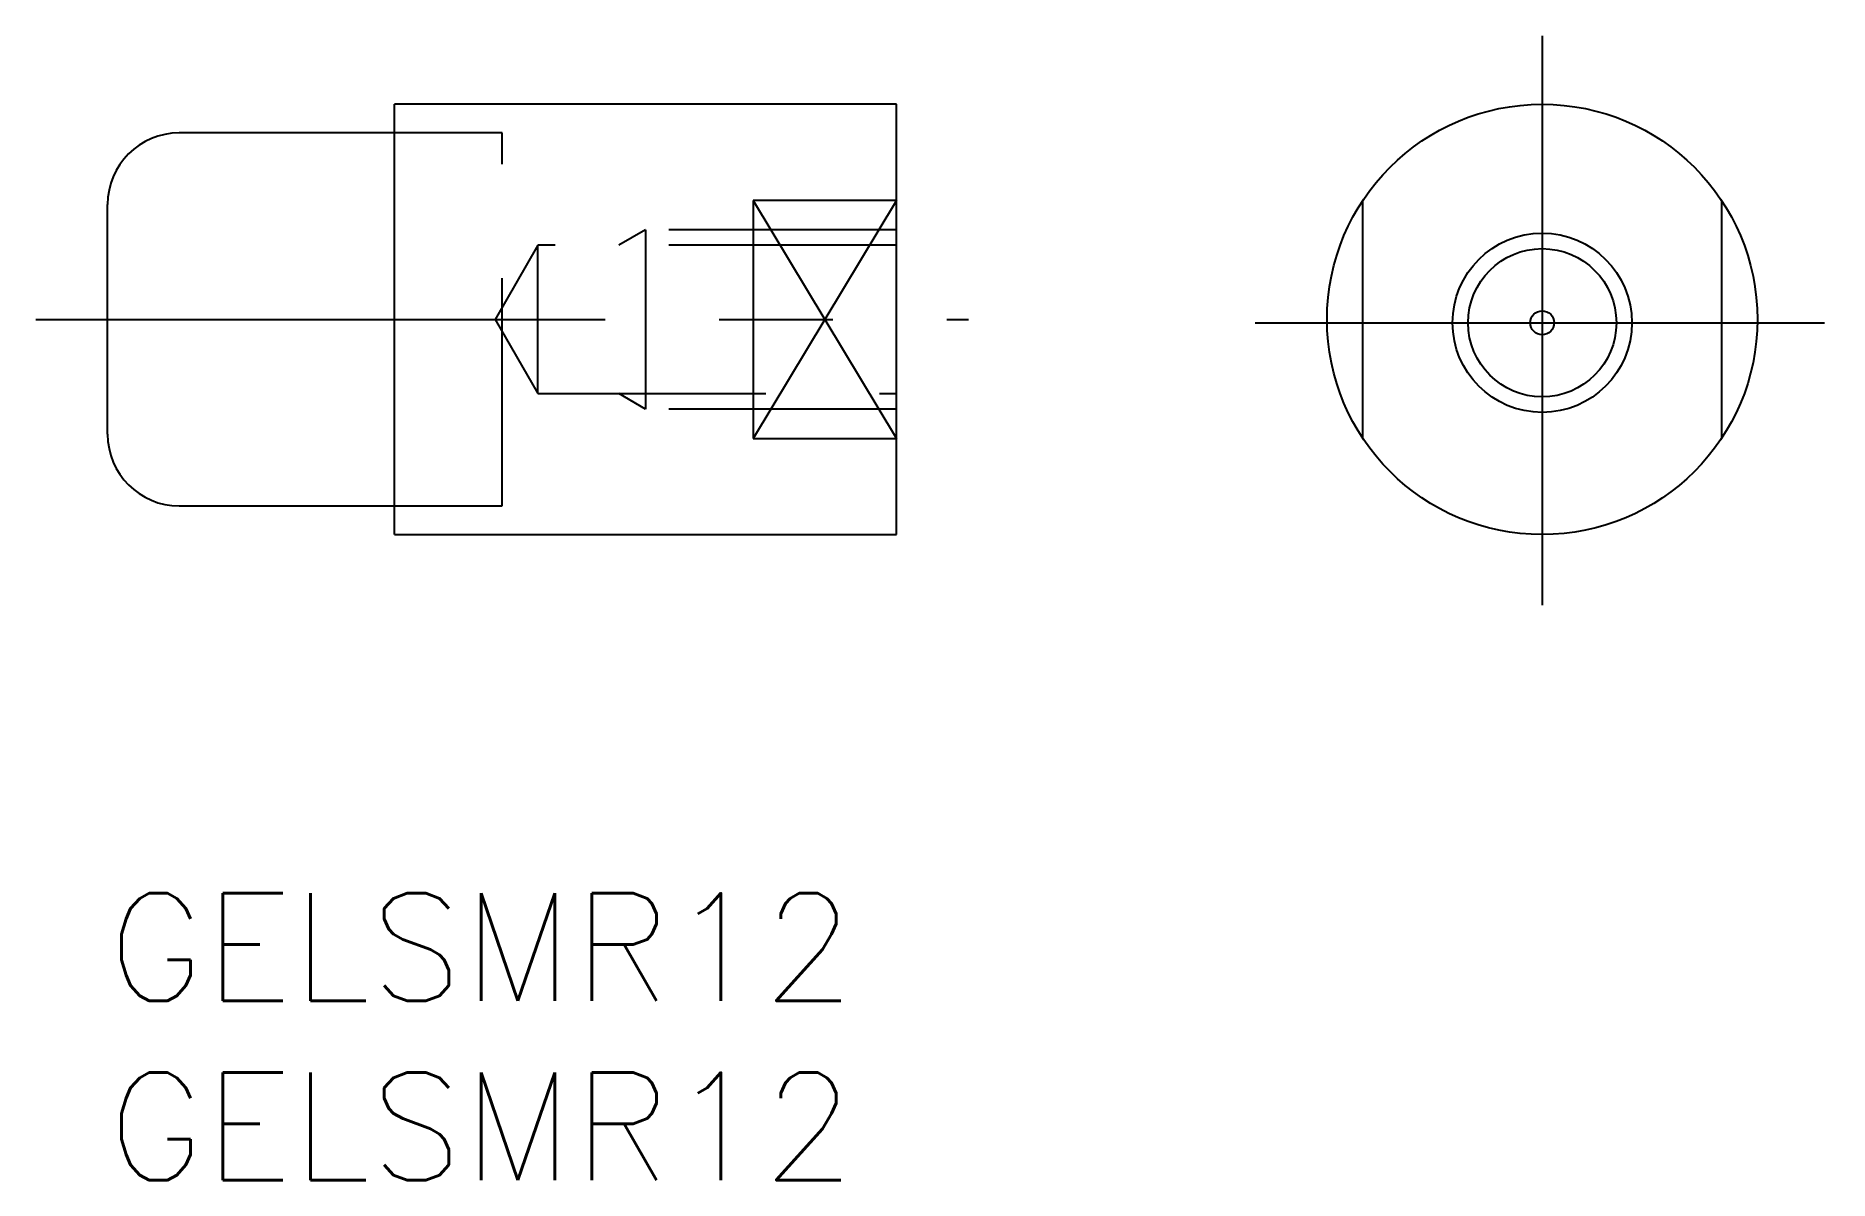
# Model space of a CAD drawing. Extents: x -2 to 48, y -8 to 23.9.
import ezdxf

# ---------------------------------------------------------------- set-up
doc = ezdxf.new("R2010")
doc.units = 0
doc.header["$LTSCALE"] = 0.5
doc.linetypes.add('CENTER', pattern=[50.8, 31.75, -6.35, 6.35, -6.35])
doc.linetypes.add('DASHED', pattern=[19.05, 12.7, -6.35])
doc.layers.get('DEFPOINTS').update_dxf_attribs({"linetype": 'CONTINUOUS'})
for name, color, linetype in [('CENTER', 1, 'CONTINUOUS'), ('MSM_CONTINUOUS', 7, 'CONTINUOUS'), ('MSM_DASHED', 4, 'DASHED'), ('MSM_NARROW', 5, 'CONTINUOUS'), ('MSM_PART_NUMBER', 7, 'CONTINUOUS')]:
    doc.layers.add(name, color=color, linetype=linetype)
doc.styles.get("Standard").update_dxf_attribs({"font": 'txt.shx', "height": 3, "bigfont": 'bigfont.shx'})

msp = doc.modelspace()

# ---------------------------------------------------------------- linework, layer by layer
at = {"layer": 'CENTER', "linetype": 'CENTER'}
for p, q in [((40, 23.906), (40, 7.906)), ((-2, 16), (24, 16)), ((32, 15.906), (48, 15.906))]:
    msp.add_line(p, q, dxfattribs=at)
at = {"layer": 'DEFPOINTS'}
for p, q in [((18, 19.317), (22, 12.683)), ((22, 19.317), (18, 12.683))]:
    msp.add_line(p, q, dxfattribs=at)
at = {"layer": 'MSM_CONTINUOUS'}
for p, q in [((22, 22), (8, 22)), ((8, 10), (8, 22)), ((22, 10), (22, 22)), ((8, 21.2), (2, 21.2)), ((0, 12.8), (0, 19.2)), ((22, 19.317), (18, 19.317)), ((18, 19.317), (18, 12.683)), ((35, 12.683), (35, 19.317)), ((45, 19.317), (45, 12.683)), ((18, 12.683), (22, 12.683)), ((2, 10.8), (8, 10.8)), ((8, 10), (22, 10))]:
    msp.add_line(p, q, dxfattribs=at)
for centre, radius in [((40, 16), 6), ((40, 15.906), 2.5), ((40, 15.906), 0.335)]:
    msp.add_circle(centre, radius, dxfattribs=at)
for centre, start, end in [((2, 19.2), 90, 180), ((2, 12.8), 180, 270)]:
    msp.add_arc(centre, 2, start, end, dxfattribs=at)
at = {"layer": 'MSM_DASHED'}
for p, q in [((11, 21.2), (8, 21.2)), ((11, 10.8), (11, 21.2)), ((15, 18.5), (14.25, 18.067)), ((22, 18.5), (15, 18.5)), ((15, 18.5), (15, 13.5)), ((12, 18.067), (10.807, 16)), ((12, 13.933), (12, 18.067)), ((22, 18.067), (12, 18.067)), ((10.807, 16), (12, 13.933)), ((12, 13.933), (22, 13.933)), ((15, 13.5), (14.25, 13.933)), ((22, 13.5), (15, 13.5)), ((8, 10.8), (11, 10.8))]:
    msp.add_line(p, q, dxfattribs=at)
at = {"layer": 'MSM_NARROW'}
msp.add_circle((40, 15.906), 2.067, dxfattribs=at)

# ---------------------------------------------------------------- texts
at = {"layer": 'MSM_PART_NUMBER'}
for p in [(0, -3), (0, -8)]:
    msp.add_text('GELSMR12', height=3, dxfattribs=at).set_placement(p)

doc.saveas('drawing.dxf')
